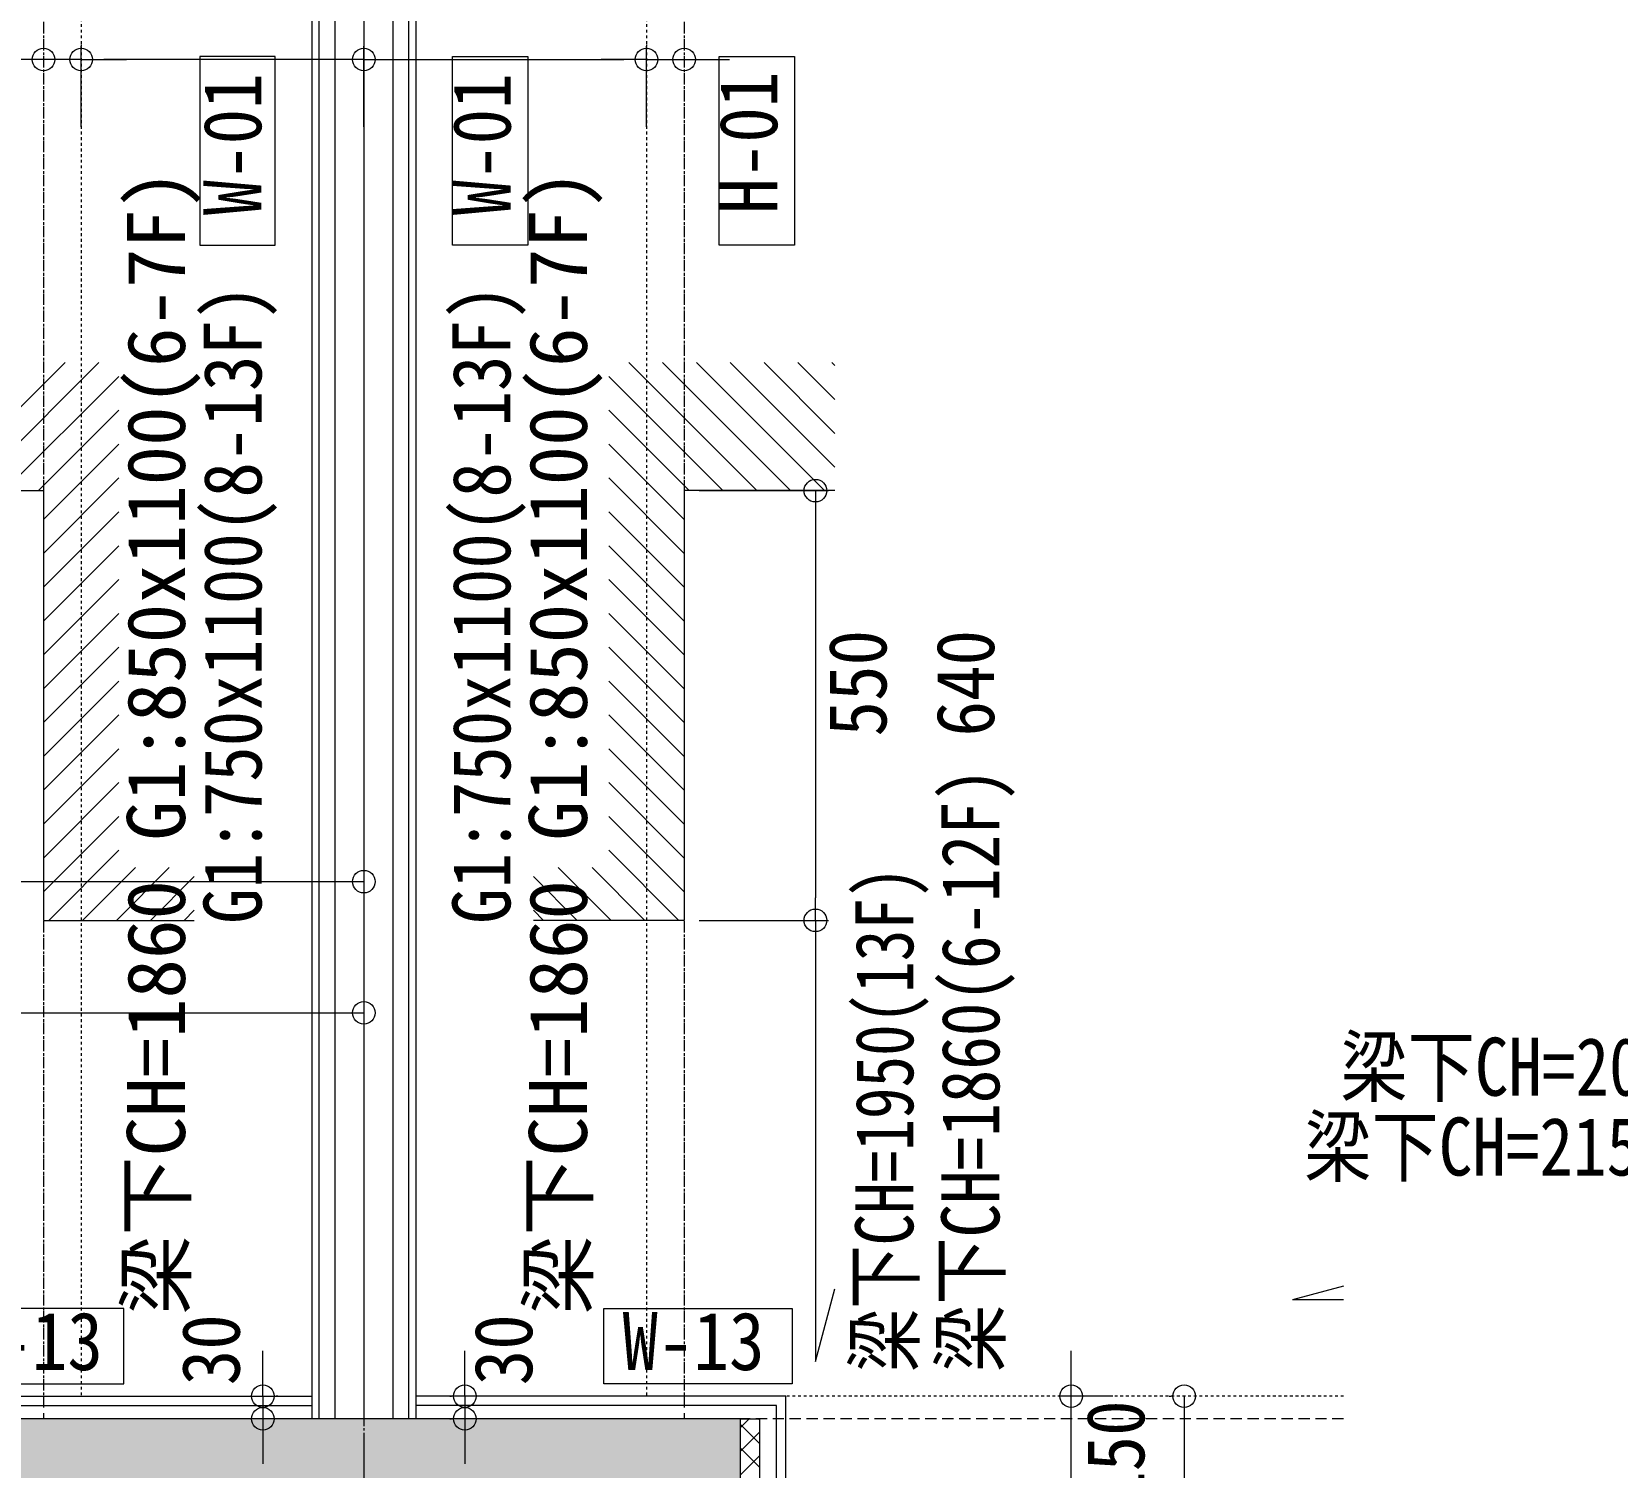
# Model space of a CAD drawing. Units: millimetres at full size, sheet at 1:30. Extents: x -17796 to 21385, y -23279 to 7734.
# Drawn here: x -9580 to -7477, y -4182 to -2278 of the extents above; entities that cross this region are included whole.
import ezdxf
from ezdxf.enums import TextEntityAlignment as Align

# ---------------------------------------------------------------- set-up
doc = ezdxf.new("R2010")
doc.units = ezdxf.units.MM
doc.header["$LTSCALE"] = 30
doc.header["$PDMODE"] = 32
doc.header["$PDSIZE"] = 30
for name, pattern in [('DASHED2', [3, 2, -1]), ('USER11', [0.25, 0.125, -0.125]), ('USER7', [0.2, 0.1, -0.1]), ('USER8', [0.75, 0.5, -0.25]), ('USER9', [2.3, 2, -0.1, 0.1, -0.1])]:
    doc.linetypes.add(name, pattern=pattern)
for name, color, linetype, lineweight in [('0-1_(W)電灯', 253, 'Continuous', 18), ('0-A_RC壁', 21, 'Continuous', 18), ('0-C_0_4P', 4, 'Continuous', 18), ('0-D_破線', 30, 'Continuous', 18), ('0-E_遮音材', 254, 'Continuous', 18), ('1-0_掃き出しﾏｰｸ', 253, 'USER7', 18), ('1-C_鋼製建具', 253, 'USER8', 18), ('1-F_衛生陶器・住設', 2, 'USER9', 18), ('C-B_ﾊｯﾁﾝｸﾞ', 5, 'Continuous', 9), ('E-8_緑点線', 7, 'DASHED2', 9), ('E-B_ﾊｯﾁﾝｸﾞ', 5, 'Continuous', 9)]:
    doc.layers.add(name, color=color, linetype=linetype, lineweight=lineweight)
doc.styles.add('ＭＳ ゴシック', font='')
doc.styles.get('ＭＳ ゴシック').set_extended_font_data('MS Gothic')

msp = doc.modelspace()

# ---------------------------------------------------------------- linework, layer by layer
at = {"layer": '0-1_(W)電灯', "color": 3, "linetype": 'USER11'}
for p, q in [((-9564.72, 3297.42), (-9564.72, -4087.58)), ((-9514.72, 3297.42), (-9514.72, -4087.58)), ((-8764.72, 3297.42), (-8764.72, -4087.58)), ((-8714.72, 3297.42), (-8714.72, -4087.58)), ((-7839.72, -4087.58), (-8584.72, -4087.58))]:
    msp.add_line(p, q, dxfattribs=at)
at = {"layer": '0-1_(W)電灯', "color": 171}
for p, q in [((-9564.72, -2294.39), (-9564.72, -2296.89)), ((-9514.72, -2294.39), (-9514.72, -2296.89)), ((-9514.72, -2403.88), (-9514.72, -2296.89)), ((-9139.72, -2403.88), (-9139.72, -2296.89)), ((-9139.72, -2403.88), (-9139.72, -2296.89)), ((-8764.72, -2294.39), (-8764.72, -2296.89)), ((-8764.72, -2403.88), (-8764.72, -2296.89)), ((-8714.72, -2294.39), (-8714.72, -2296.89)), ((-9514.72, -2314.39), (-9564.72, -2314.39)), ((-9169.72, -2314.39), (-9484.72, -2314.39)), ((-9484.72, -2314.39), (-9454.72, -2314.39)), ((-9109.72, -2314.39), (-8794.72, -2314.39)), ((-8794.72, -2314.39), (-8824.72, -2314.39)), ((-8764.72, -2314.39), (-8714.72, -2314.39)), ((-8684.72, -2314.39), (-8654.72, -2314.39)), ((-9273.68, -4057.58), (-9273.68, -4027.58)), ((-9005.77, -4057.58), (-9005.77, -4027.58)), ((-8201.2, -4057.58), (-8201.2, -4027.58)), ((-9273.68, -4087.58), (-9273.68, -4117.58)), ((-9253.68, -4087.58), (-9256.18, -4087.58)), ((-9025.77, -4087.58), (-9023.27, -4087.58)), ((-9005.77, -4087.58), (-9005.77, -4117.58)), ((-8146.04, -4087.58), (-8218.7, -4087.58)), ((-8201.2, -4237.58), (-8201.2, -4087.58)), ((-8071.2, -4087.58), (-8068.7, -4087.58)), ((-9253.68, -4117.58), (-9256.18, -4117.58)), ((-9025.77, -4117.58), (-9023.27, -4117.58)), ((-8051.2, -4117.58), (-8051.2, -4987.58)), ((-9273.68, -4147.58), (-9273.68, -4177.58)), ((-9005.77, -4147.58), (-9005.77, -4177.58))]:
    msp.add_line(p, q, dxfattribs=at)
at = {"layer": '0-1_(W)電灯', "color": 7}
for p, q in [((-9564.72, -2314.39), (-9594.72, -2314.39)), ((-9514.72, -2314.39), (-9484.72, -2314.39)), ((-9514.72, -2314.39), (-9484.72, -2314.39)), ((-9139.72, -2314.39), (-9169.72, -2314.39)), ((-9139.72, -2314.39), (-9109.72, -2314.39)), ((-8764.72, -2314.39), (-8794.72, -2314.39)), ((-8764.72, -2314.39), (-8794.72, -2314.39)), ((-8714.72, -2314.39), (-8684.72, -2314.39)), ((-8540.55, -2886.45), (-8540.55, -2916.45)), ((-8540.55, -3456.45), (-8540.55, -3426.45)), ((-9273.68, -4087.58), (-9273.68, -4057.58)), ((-9005.77, -4087.58), (-9005.77, -4057.58)), ((-8201.2, -4087.58), (-8201.2, -4057.58)), ((-8051.2, -4087.58), (-8051.2, -4117.58)), ((-9273.68, -4117.58), (-9273.68, -4147.58)), ((-9005.77, -4117.58), (-9005.77, -4147.58))]:
    msp.add_line(p, q, dxfattribs=at)
at = {"layer": '0-1_(W)電灯', "color": 2}
for p, q in [((-9706.05, -2886.45), (-9536.05, -2716.45)), ((-9661.15, -2886.45), (-9491.15, -2716.45)), ((-8618.3, -2886.45), (-8788.3, -2716.45)), ((-8573.4, -2886.45), (-8743.4, -2716.45)), ((-8528.5, -2886.45), (-8698.5, -2716.45)), ((-8514.72, -2855.33), (-8653.6, -2716.45)), ((-8514.72, -2810.42), (-8608.7, -2716.45)), ((-8514.72, -2765.52), (-8563.8, -2716.45)), ((-8514.72, -2720.62), (-8518.89, -2716.45)), ((-9616.24, -2886.45), (-9464.72, -2734.93)), ((-8663.2, -2886.45), (-8814.72, -2734.93)), ((-9571.34, -2886.45), (-9464.72, -2779.83)), ((-8708.1, -2886.45), (-8814.72, -2779.83)), ((-9564.72, -2924.73), (-9464.72, -2824.73)), ((-8714.72, -2924.73), (-8814.72, -2824.73)), ((-9564.72, -2969.63), (-9464.72, -2869.63)), ((-8714.72, -2969.63), (-8814.72, -2869.63)), ((-8694.72, -2886.45), (-8523.05, -2886.45)), ((-9564.72, -3014.54), (-9464.72, -2914.54)), ((-8714.72, -3014.54), (-8814.72, -2914.54)), ((-8540.55, -2916.45), (-8540.55, -3426.45)), ((-9564.72, -3059.44), (-9464.72, -2959.44)), ((-8714.72, -3059.44), (-8814.72, -2959.44)), ((-9564.72, -3104.34), (-9464.72, -3004.34)), ((-8714.72, -3104.34), (-8814.72, -3004.34)), ((-9564.72, -3149.24), (-9464.72, -3049.24)), ((-8714.72, -3149.24), (-8814.72, -3049.24)), ((-9564.72, -3194.14), (-9464.72, -3094.14)), ((-8714.72, -3194.14), (-8814.72, -3094.14)), ((-9564.72, -3239.04), (-9464.72, -3139.04)), ((-8714.72, -3239.04), (-8814.72, -3139.04)), ((-9564.72, -3283.94), (-9464.72, -3183.94)), ((-8714.72, -3283.94), (-8814.72, -3183.94)), ((-9564.72, -3328.85), (-9464.72, -3228.85)), ((-8714.72, -3328.85), (-8814.72, -3228.85)), ((-9564.72, -3373.75), (-9464.72, -3273.75)), ((-8714.72, -3373.75), (-8814.72, -3273.75)), ((-9564.72, -3418.65), (-9464.72, -3318.65)), ((-8714.72, -3418.65), (-8814.72, -3318.65)), ((-9557.63, -3456.45), (-9464.72, -3363.55)), ((-8721.82, -3456.45), (-8814.72, -3363.55)), ((-9512.73, -3456.45), (-9442.73, -3386.45)), ((-9467.82, -3456.45), (-9397.82, -3386.45)), ((-8811.62, -3456.45), (-8881.62, -3386.45)), ((-8766.72, -3456.45), (-8836.72, -3386.45)), ((-9422.92, -3456.45), (-9364.72, -3398.25)), ((-8856.52, -3456.45), (-8914.72, -3398.25)), ((-9378.02, -3456.45), (-9364.72, -3443.15)), ((-8901.43, -3456.45), (-8914.72, -3443.15)), ((-8694.72, -3456.45), (-8523.05, -3456.45)), ((-7839.72, -3941.71), (-7907.63, -3959.9)), ((-7839.72, -3959.9), (-7907.63, -3959.9))]:
    msp.add_line(p, q, dxfattribs=at)
at = {"layer": '0-1_(W)電灯', "color": 41}
for p, q in [((-8639.72, -4129.09), (-8628.22, -4117.58)), ((-8614.72, -4118.89), (-8616.03, -4117.58)), ((-8614.72, -4150.32), (-8639.72, -4125.32)), ((-8639.72, -4160.52), (-8614.72, -4135.52)), ((-8614.72, -4181.76), (-8639.72, -4156.76)), ((-8639.72, -4191.95), (-8614.72, -4166.95))]:
    msp.add_line(p, q, dxfattribs=at)
at = {"layer": '0-1_(W)電灯', "color": 2}
for points in [[(-9257.46, -2560.62), (-9257.46, -2310.62), (-9357.46, -2310.62), (-9357.46, -2560.62)], [(-9021.98, -2560.62), (-9021.98, -2310.62), (-8921.98, -2310.62), (-8921.98, -2560.62)], [(-8668.27, -2560.62), (-8668.27, -2310.62), (-8568.27, -2310.62), (-8568.27, -2560.62)], [(-9707.98, -4071.3), (-9457.98, -4071.3), (-9457.98, -3971.3), (-9707.98, -3971.3)], [(-8571.46, -4071.3), (-8821.46, -4071.3), (-8821.46, -3971.3), (-8571.46, -3971.3)]]:
    msp.add_lwpolyline(points, close=True, dxfattribs=at)
for points in [[(-9764.72, -2886.45), (-9564.72, -2886.45), (-9564.72, -3456.45), (-9364.72, -3456.45)], [(-8514.72, -2886.45), (-8714.72, -2886.45), (-8714.72, -3456.45), (-8914.72, -3456.45)], [(-8540.55, -3456.45), (-8540.55, -4041.69), (-8514.66, -3945.1)]]:
    msp.add_lwpolyline(points, dxfattribs=at)
at = {"layer": '0-1_(W)電灯', "color": 4}
for points in [[(-9699.72, -4967.58), (-9699.72, -4087.58), (-9208.72, -4087.58)], [(-9687.22, -4967.58), (-9687.22, -4100.08), (-9208.72, -4100.08)], [(-8579.72, -4967.58), (-8579.72, -4087.58), (-9070.72, -4087.58)], [(-8592.22, -4967.58), (-8592.22, -4100.08), (-9070.72, -4100.08)]]:
    msp.add_lwpolyline(points, dxfattribs=at)
at = {"layer": '0-1_(W)電灯', "color": 41}
msp.add_lwpolyline([(-8639.72, -4967.58), (-8639.72, -4117.58), (-8614.72, -4117.58), (-8614.72, -4967.58)], dxfattribs=at)
at = {"layer": '0-1_(W)電灯', "color": 7}
for centre in [(-9564.72, -2314.39), (-9514.72, -2314.39), (-9514.72, -2314.39), (-9139.72, -2314.39), (-9139.72, -2314.39), (-8764.72, -2314.39), (-8764.72, -2314.39), (-8714.72, -2314.39), (-8540.55, -2886.45), (-8540.55, -3456.45), (-9273.68, -4087.58), (-9005.77, -4087.58), (-8201.2, -4087.58), (-8051.2, -4087.58), (-9273.68, -4117.58), (-9005.77, -4117.58)]:
    msp.add_circle(centre, 15, dxfattribs=at)
at = {"layer": '0-A_RC壁'}
msp.add_line((-9139.72, 3432.42), (-9139.72, -4117.58), dxfattribs=at)
at = {"layer": '0-C_0_4P'}
for p, q in [((-9208.72, 3432.42), (-9208.72, -4117.58)), ((-9199.22, 3432.42), (-9199.22, -4117.58)), ((-9080.22, 3432.42), (-9080.22, -4117.58)), ((-9070.72, 3432.42), (-9070.72, -4117.58))]:
    msp.add_line(p, q, dxfattribs=at)
at = {"layer": '0-D_破線'}
for p, q in [((-9178.22, 3432.42), (-9178.22, -4117.58)), ((-9101.22, 3432.42), (-9101.22, -4117.58))]:
    msp.add_line(p, q, dxfattribs=at)
at = {"layer": '0-E_遮音材'}
for points in [[(-8639.72, -4967.58), (-9639.72, -4117.58), (-8639.72, -4117.58)], [(-8639.72, -4967.58), (-9639.72, -4967.58), (-9639.72, -4117.58)]]:
    msp.add_solid(points, dxfattribs=at)
at = {"layer": '1-0_掃き出しﾏｰｸ', "color": 7, "linetype": 'Continuous'}
msp.add_lwpolyline([(-9639.72, -4967.58), (-9684.72, -4967.58), (-9684.72, -5062.58), (-9724.72, -5072.58), (-9724.72, -5117.58), (-9709.72, -5132.58), (-8569.72, -5132.58), (-8554.72, -5117.58), (-8554.72, -5072.58), (-8594.72, -5062.58), (-8594.72, -4967.58), (-8639.72, -4967.58), (-8639.72, -4117.58), (-9639.72, -4117.58)], close=True, dxfattribs=at)
at = {"layer": '1-C_鋼製建具'}
for p, q in [((-9564.72, 3382.42), (-9564.72, -4117.58)), ((-8714.72, 3382.42), (-8714.72, -4117.58)), ((-7839.72, -4117.58), (-8639.72, -4117.58))]:
    msp.add_line(p, q, dxfattribs=at)
at = {"layer": '1-F_衛生陶器・住設'}
msp.add_line((-9139.72, 7041.73), (-9139.72, -7887.16), dxfattribs=at)
at = {"layer": 'C-B_ﾊｯﾁﾝｸﾞ'}
msp.add_line((-11714.34, -3579.15), (-9139.72, -3579.15), dxfattribs=at)
at = {"layer": 'E-8_緑点線', "color": 6, "linetype": 'Continuous'}
msp.add_line((-11474.34, -3405.11), (-9139.72, -3405.11), dxfattribs=at)
at = {"layer": 'E-B_ﾊｯﾁﾝｸﾞ', "color": 6}
msp.add_point((-9139.72, -3405.11), dxfattribs=at)
at = {"layer": 'E-B_ﾊｯﾁﾝｸﾞ'}
msp.add_point((-9139.72, -3579.15), dxfattribs=at)
msp.add_point((-9139.72, -3579.15), dxfattribs=at)
msp.add_point((-9139.72, -3579.15), dxfattribs=at)
msp.add_point((-9139.72, -3579.15), dxfattribs=at)

# ---------------------------------------------------------------- texts
at = {"layer": '0-1_(W)電灯', "color": 2, "style": 'ＭＳ ゴシック', "width": 0.9}
for s, p in [('H-01', (-8568.08, -2519.05)), ('W-01', (-9252.66, -2521.34)), ('W-01', (-8921.8, -2521.34))]:
    msp.add_text(s, height=76.97, rotation=90, dxfattribs=at).set_placement(p, align=Align.BOTTOM_LEFT)
at = {"layer": '0-1_(W)電灯', "color": 4, "style": 'ＭＳ ゴシック'}
for p in [(-9353.89, -3979.52), (-8820.57, -3979.52)]:
    msp.add_text('梁下CH=1860 G1:850x1100(6-7F)', height=76.97, rotation=90, dxfattribs=at).set_placement(p, align=Align.BOTTOM_LEFT)
at = {"layer": '0-1_(W)電灯', "color": 4, "style": 'ＭＳ ゴシック', "width": 0.9}
for p in [(-9252.32, -3979.52), (-8922.15, -3979.52)]:
    msp.add_text('           G1:750x1100(8-13F)', height=76.97, rotation=90, dxfattribs=at).set_placement(p, align=Align.BOTTOM_LEFT)
at = {"layer": '0-1_(W)電灯', "color": 9, "style": 'ＭＳ ゴシック'}
for s, width, p in [('550', 0.9, (-8423.19, -3212.6)), ('640', 0.9, (-8280.29, -3212.6)), ('梁下CH=1860(6-12F)', 0.85, (-8273.38, -4055.59)), ('梁下CH=1950(13F)', 0.8, (-8387.58, -4055.59)), ('30', 0.9, (-9281.3, -4073.19)), ('30', 0.9, (-8893.16, -4073.19)), ('150', 0.9, (-8081.01, -4234.58))]:
    msp.add_text(s, height=76.97, rotation=90, dxfattribs=dict(at, width=width)).set_placement(p, align=Align.BOTTOM_LEFT)
at = {"layer": '0-1_(W)電灯', "color": 9, "style": 'ＭＳ ゴシック', "width": 0.85}
for s, p in [('梁下CH=2055(6-7F)', (-7844.06, -3712.16)), ('梁下CH=2150(8-12F)', (-7891.93, -3818.04))]:
    msp.add_text(s, height=76.97, dxfattribs=at).set_placement(p, align=Align.BOTTOM_LEFT)
at = {"layer": '0-1_(W)電灯', "color": 2, "style": 'ＭＳ ゴシック', "width": 0.9}
for p in [(-9674.41, -4076.11), (-8796.53, -4076.11)]:
    msp.add_text('W-13', height=76.97, dxfattribs=at).set_placement(p, align=Align.BOTTOM_LEFT)

doc.saveas('drawing.dxf')
